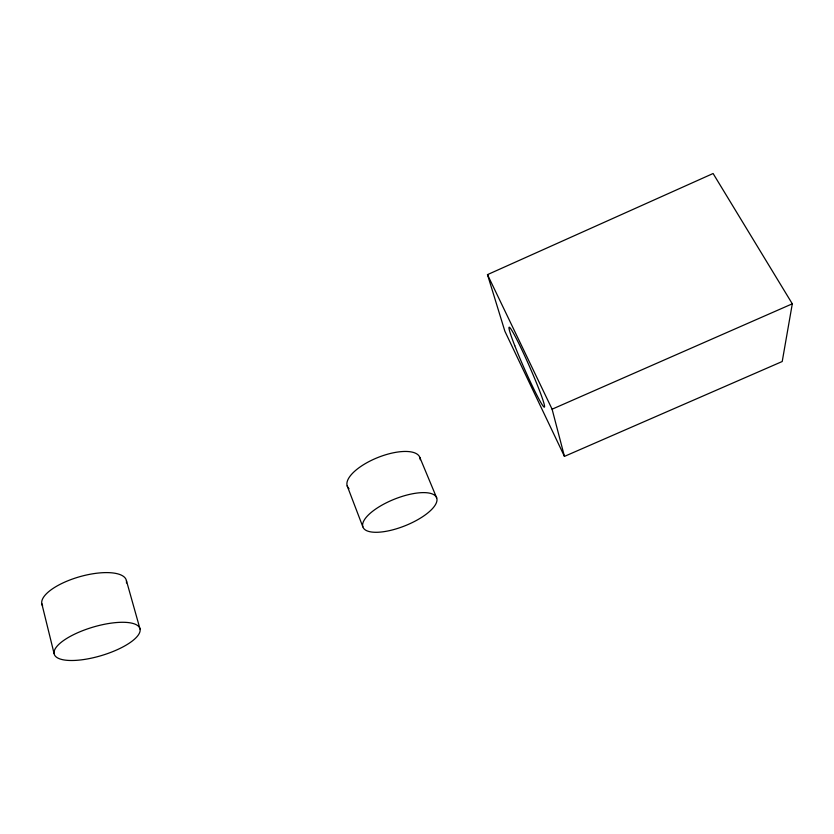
<?xml version="1.0" encoding="UTF-8"?>
<svg xmlns="http://www.w3.org/2000/svg" width="834" height="834" viewBox="0 0 834 834"><rect width="100%" height="100%" fill="white"/><g stroke="black" fill="none" stroke-linecap="round" stroke-linejoin="round"><path stroke-width="1.25" d="M792.3 303.816L782.219 361.508L564.441 456.386L504.883 331.244L487.483 274.636L713.101 173.514L792.3 303.816L552.098 409.192L564.441 456.386M487.483 274.636L552.098 409.192M419.867 457.522L436.693 497.919A39.667 14.324 -21.8 0 1 385.444 531.425A39.667 14.324 -21.8 0 1 377.229 508A39.667 14.324 -21.8 0 1 436.693 497.919M347.184 485.857L362.832 526.807M126.414 580.62L140.06 629.117A44.723 14.835 -16.6 0 1 78.094 660.205A44.723 14.835 -16.6 0 1 73.111 634.893A44.723 14.835 -16.6 0 1 140.06 629.117M41.794 603.607L54.085 653.543M42.617 605.776A43.868 16.107 -15.9 0 1 81.065 576.336A43.868 16.107 -15.9 0 1 126.445 582.966M349.008 488.651A39.021 15.366 -21.8 0 1 377.343 457.72A39.021 15.366 -21.8 0 1 420.232 459.722M514.766 345.683A43.608 2.783 66.2 0 0 544.185 407.117A43.608 2.783 66.2 0 0 521.479 348.966A43.608 2.783 66.2 0 0 514.766 345.683"/></g></svg>
